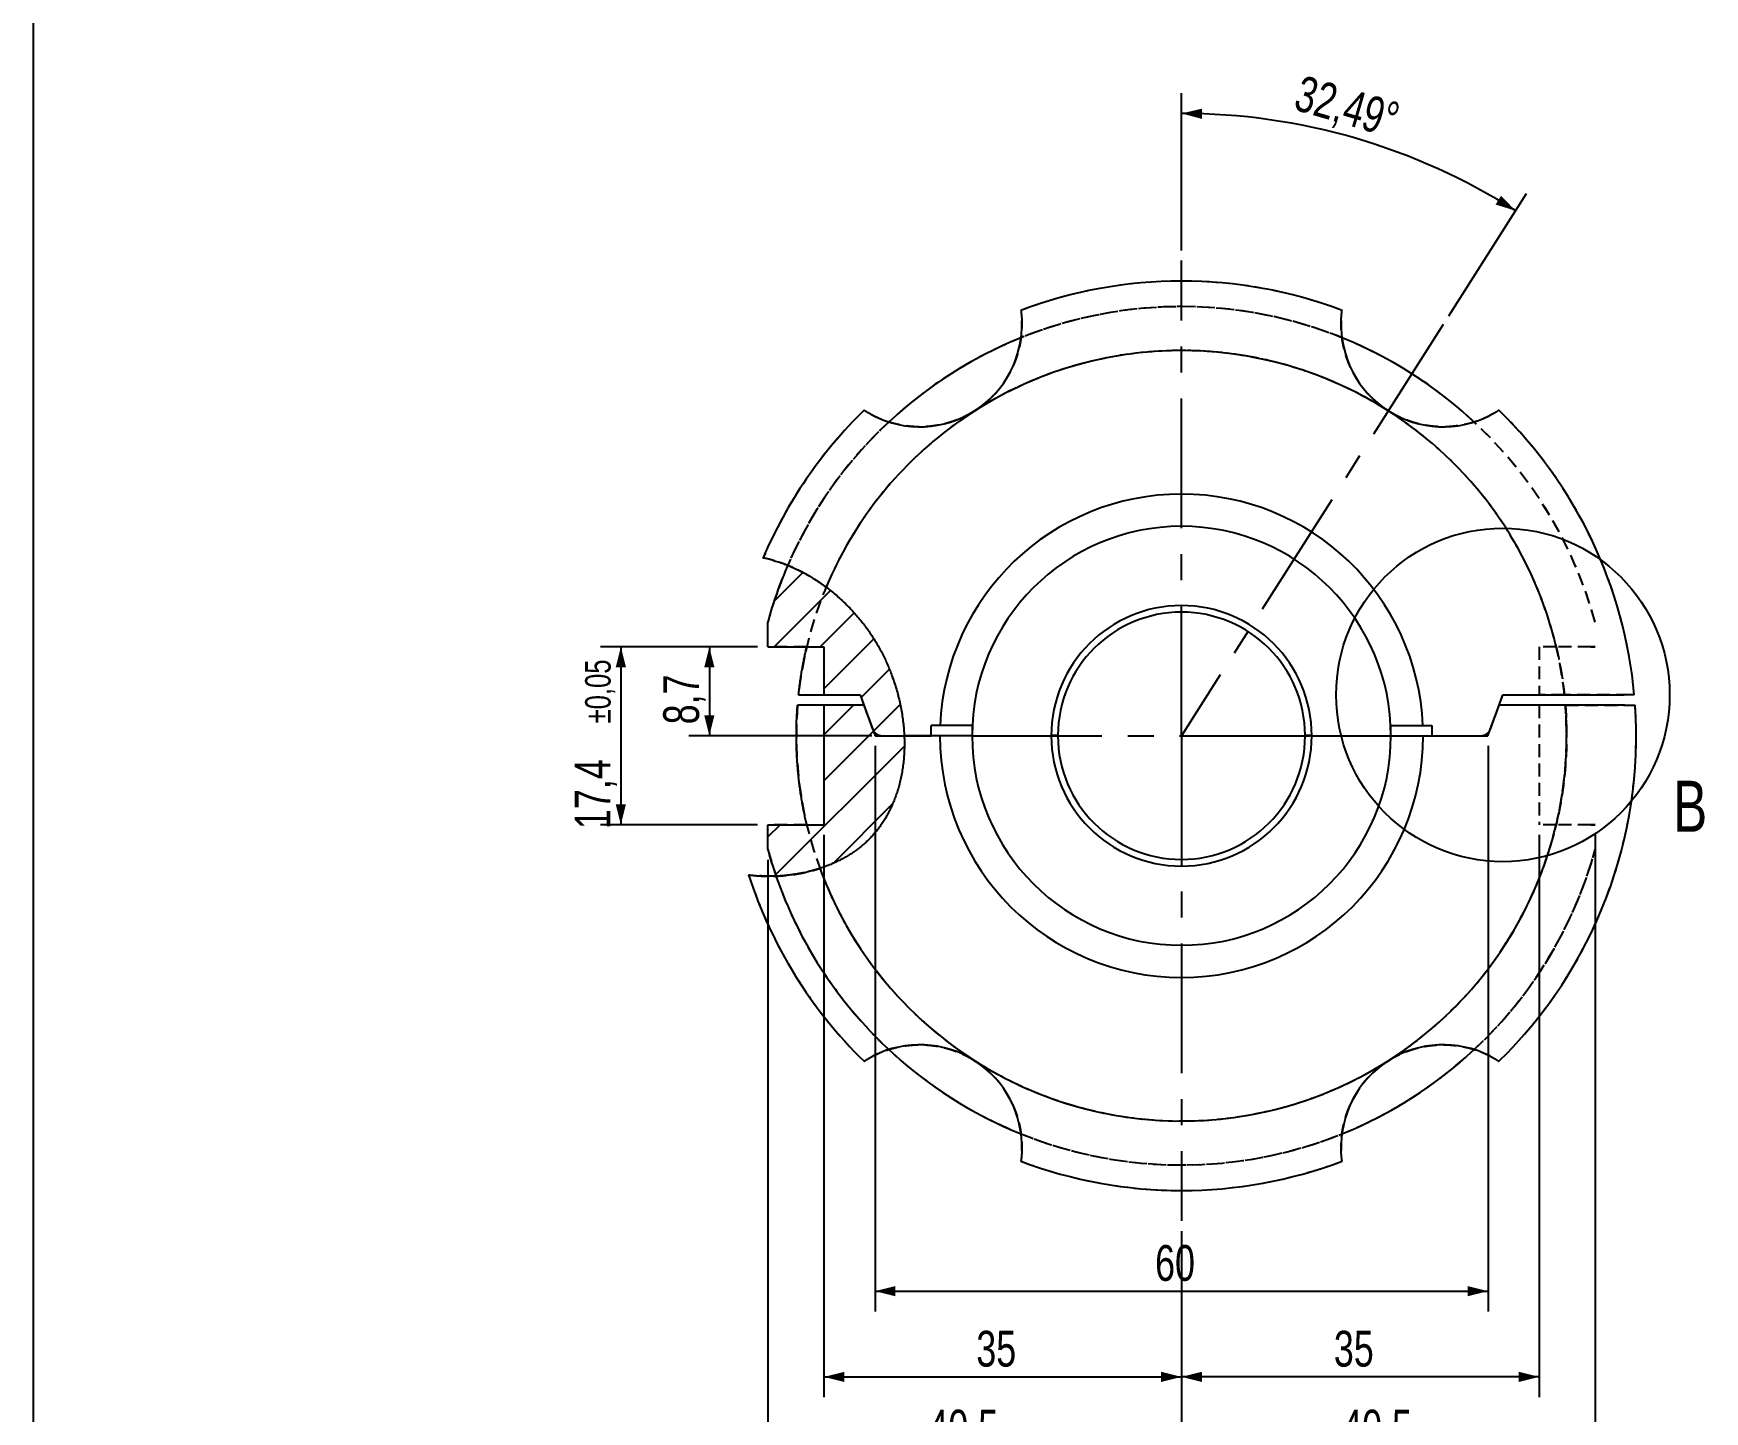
# Model space of a CAD drawing. Header units: millimetres. Extents: x 8 to 586, y 8 to 412.
# Drawn here: x 8 to 171.6, y 77.5 to 212.4 of the extents above; entities that cross this region are included whole.
import ezdxf

# ---------------------------------------------------------------- set-up
doc = ezdxf.new("R2010")
doc.units = ezdxf.units.MM
doc.linetypes.add('CENTERX2', pattern=[20.32, 12.7, -2.54, 2.54, -2.54])
doc.linetypes.add('HIDDEN', pattern=[1.905, 1.27, -0.635])
for name, color, linetype in [('CENTERLINE', 4, 'CENTERX2'), ('DETAIL', 3, 'Continuous'), ('DIMENSIONS', 2, 'Continuous'), ('HATCH', 3, 'Continuous'), ('HIDDEN', 3, 'HIDDEN')]:
    doc.layers.add(name, color=color, linetype=linetype)
doc.layers.add('OUTLINE', color=7, linetype='Continuous', lineweight=25)
doc.styles.add('SLDTEXTSTYLE0', font='TXT', dxfattribs={"width": 0.75})
doc.dimstyles.new('SLDDIMSTYLE1', dxfattribs={"dimtxt": 3.5, "dimasz": 2, "dimexe": 0, "dimexo": 0.0625, "dimgap": 0.875, "dimtad": 1, "dimrnd": 1e-09, "dimzin": 12, "dimdsep": 46, "dimtxsty": 'SLDTEXTSTYLE0', "dimsah": 1, "dimcen": 0.09, "dimadec": 0, "dimazin": 3, "dimtfac": 1, "dimtofl": 0, "dimtmove": 0, "dimatfit": 3, "dimfxl": 0, "dimfrac": 2, "dimtolj": 1, "dimtzin": 12, "dimarcsym": 0})
doc.dimstyles.new('SLDDIMSTYLE5', dxfattribs={"dimtxt": 3.5, "dimasz": 2, "dimexe": 0, "dimexo": 0.0625, "dimgap": 0.875, "dimtad": 1, "dimrnd": 1e-09, "dimzin": 12, "dimdsep": 46, "dimtxsty": 'SLDTEXTSTYLE0', "dimsah": 1, "dimcen": 0.09, "dimadec": 0, "dimazin": 3, "dimtol": 1, "dimtp": 0.05, "dimtm": 0.05, "dimtfac": 1, "dimtofl": 0, "dimtmove": 0, "dimatfit": 3, "dimfxl": 0, "dimfrac": 2, "dimtolj": 1, "dimarcsym": 0})
doc.dimstyles.new('SLDDIMSTYLE6', dxfattribs={"dimtxt": 3.5, "dimasz": 2, "dimexe": 0, "dimexo": 0.0625, "dimgap": 0.875, "dimtad": 1, "dimdec": 4, "dimzin": 12, "dimdsep": 46, "dimtxsty": 'SLDTEXTSTYLE0', "dimsah": 1, "dimcen": 0.09, "dimazin": 3, "dimtfac": 1, "dimtofl": 0, "dimtmove": 0, "dimatfit": 3, "dimfxl": 0, "dimfrac": 2, "dimtolj": 1, "dimtzin": 12, "dimarcsym": 0})

# ---------------------------------------------------------------- blocks, each defined once
blk = doc.blocks.new('_D_42')
at = {"layer": 'DIMENSIONS'}
for p, q in [((79.88, 131.53), (79.88, 71.2)), ((120.38, 95.19), (120.38, 71.2)), ((79.88, 73.2), (120.38, 73.2))]:
    blk.add_line(p, q, dxfattribs=at)
for points in [[(79.88, 73.2), (81.88, 72.7), (81.88, 73.7)], [(120.38, 73.2), (118.38, 73.7), (118.38, 72.7)]]:
    blk.add_solid(points, dxfattribs=at)
at = {"layer": 'DIMENSIONS', "insert": (95.6, 77.71), "char_height": 3.5, "attachment_point": 1, "style": 'SLDTEXTSTYLE0'}
blk.add_mtext('40,5', dxfattribs=at)
blk = doc.blocks.new('_D_43')
at = {"layer": 'DIMENSIONS'}
for p, q in [((85.38, 133.96), (85.38, 78.92)), ((120.38, 95.19), (120.38, 78.92)), ((85.38, 80.92), (120.38, 80.92))]:
    blk.add_line(p, q, dxfattribs=at)
for points in [[(85.38, 80.92), (87.38, 80.42), (87.38, 81.42)], [(120.38, 80.92), (118.38, 81.42), (118.38, 80.42)]]:
    blk.add_solid(points, dxfattribs=at)
at = {"layer": 'DIMENSIONS', "insert": (100.29, 85.43), "char_height": 3.5, "attachment_point": 1, "style": 'SLDTEXTSTYLE0'}
blk.add_mtext('35', dxfattribs=at)
blk = doc.blocks.new('_D_44')
at = {"layer": 'DIMENSIONS'}
for p, q in [((155.38, 133.96), (155.38, 78.92)), ((120.38, 95.19), (120.38, 78.92)), ((155.38, 80.92), (120.38, 80.92))]:
    blk.add_line(p, q, dxfattribs=at)
for points in [[(120.38, 80.92), (122.38, 80.42), (122.38, 81.42)], [(155.38, 80.92), (153.38, 81.42), (153.38, 80.42)]]:
    blk.add_solid(points, dxfattribs=at)
at = {"layer": 'DIMENSIONS', "insert": (135.29, 85.43), "char_height": 3.5, "attachment_point": 1, "style": 'SLDTEXTSTYLE0'}
blk.add_mtext('35', dxfattribs=at)
blk = doc.blocks.new('_D_45')
at = {"layer": 'DIMENSIONS'}
for p, q in [((160.88, 133.96), (160.88, 71.2)), ((120.38, 95.19), (120.38, 71.2)), ((120.38, 73.2), (160.88, 73.2))]:
    blk.add_line(p, q, dxfattribs=at)
for points in [[(120.38, 73.2), (122.38, 72.7), (122.38, 73.7)], [(160.88, 73.2), (158.88, 73.7), (158.88, 72.7)]]:
    blk.add_solid(points, dxfattribs=at)
at = {"layer": 'DIMENSIONS', "insert": (136.1, 77.71), "char_height": 3.5, "attachment_point": 1, "style": 'SLDTEXTSTYLE0'}
blk.add_mtext('40,5', dxfattribs=at)
blk = doc.blocks.new('_D_46')
at = {"layer": 'DIMENSIONS'}
for p, q in [((120.38, 191.16), (120.38, 206.56)), ((146.53, 184.74), (154.16, 196.72))]:
    blk.add_line(p, q, dxfattribs=at)
blk.add_arc((120.38, 143.66), 60.9, 57.5122, 90, dxfattribs=at)
for points in [[(120.38, 204.56), (122.37, 204.03), (122.38, 205.03)], [(153.09, 195.03), (151.65, 196.5), (151.12, 195.65)]]:
    blk.add_solid(points, dxfattribs=at)
at = {"layer": 'DIMENSIONS', "insert": (132.19, 208.35), "char_height": 3.5, "attachment_point": 1, "rotation": 343.7561, "style": 'SLDTEXTSTYLE0'}
blk.add_mtext('32,49°', dxfattribs=at)
blk = doc.blocks.new('_D_47')
at = {"layer": 'DIMENSIONS'}
for p, q in [((78.88, 152.36), (63.5, 152.36)), ((65.5, 152.36), (65.5, 134.96)), ((78.88, 134.96), (63.5, 134.96))]:
    blk.add_line(p, q, dxfattribs=at)
for points in [[(65.5, 152.36), (65, 150.36), (66, 150.36)], [(65.5, 134.96), (66, 136.96), (65, 136.96)]]:
    blk.add_solid(points, dxfattribs=at)
at = {"layer": 'DIMENSIONS', "attachment_point": 1, "rotation": 90, "style": 'SLDTEXTSTYLE0'}
for s, insert, char_height in [('±0,05', (62, 144.87), 2.5), ('17,4', (60.98, 134.53), 3.5)]:
    blk.add_mtext(s, dxfattribs=dict(at, insert=insert, char_height=char_height))
blk = doc.blocks.new('_D_48')
at = {"layer": 'DIMENSIONS'}
for p, q in [((90.38, 142.66), (90.38, 87.31)), ((150.38, 142.66), (150.38, 87.31)), ((90.38, 89.31), (150.38, 89.31))]:
    blk.add_line(p, q, dxfattribs=at)
for points in [[(90.38, 89.31), (92.38, 88.81), (92.38, 89.81)], [(150.38, 89.31), (148.38, 89.81), (148.38, 88.81)]]:
    blk.add_solid(points, dxfattribs=at)
at = {"layer": 'DIMENSIONS', "insert": (117.79, 93.82), "char_height": 3.5, "attachment_point": 1, "style": 'SLDTEXTSTYLE0'}
blk.add_mtext('60', dxfattribs=at)
blk = doc.blocks.new('_D_49')
at = {"layer": 'DIMENSIONS'}
for p, q in [((78.88, 152.36), (72.16, 152.36)), ((74.16, 152.36), (74.16, 143.66)), ((90.08, 143.66), (72.16, 143.66))]:
    blk.add_line(p, q, dxfattribs=at)
for points in [[(74.16, 152.36), (73.66, 150.36), (74.66, 150.36)], [(74.16, 143.66), (74.66, 145.66), (73.66, 145.66)]]:
    blk.add_solid(points, dxfattribs=at)
at = {"layer": 'DIMENSIONS', "insert": (69.65, 144.78), "char_height": 3.5, "attachment_point": 1, "rotation": 90, "style": 'SLDTEXTSTYLE0'}
blk.add_mtext('8,7', dxfattribs=at)

msp = doc.modelspace()

# ---------------------------------------------------------------- hatches: boundary and pattern name
at = {"layer": 'HATCH'}
h = msp.add_hatch(dxfattribs=at)
h.set_pattern_fill('ANSI31', color=256, angle=3e-322, style=0)
edge = h.paths.add_edge_path(flags=0)
edge.add_arc((120.37622, 143.65845), 42, 156.5997265, 164.6411144)
edge.add_line((79.87622, 154.78275), (79.87622, 152.35845))
edge.add_line((79.87622, 152.35845), (85.37622, 152.35845))
edge.add_line((85.37622, 152.35845), (85.37622, 147.65845))
edge.add_line((85.37622, 147.65845), (88.92033, 147.65845))
edge.add_line((88.92033, 147.65845), (90.13673, 144.31643))
edge.add_arc((91.07642, 144.65845), 1, 200, 270)
edge.add_line((91.07642, 143.65845), (93.23763, 143.65845))
edge.add_spline(control_points=[(93.23763, 143.65845), (93.07381, 147.43944), (90.59887, 154.61394), (84.60632, 159.21886), (81.8306, 160.33884)], knot_values=[0.686280769, 0.686280769, 0.686280769, 0.686280769, 0.809314843, 0.910004034, 0.910004034, 0.910004034, 0.910004034], weights=[1, 1, 1, 1, 1], degree=3, periodic=0)
h = msp.add_hatch(dxfattribs=at)
h.set_pattern_fill('ANSI31', color=256, angle=3e-322, style=0)
edge = h.paths.add_edge_path(flags=0)
edge.add_arc((120.37622, 143.65845), 42, 195.3588856, 199.0853859)
edge.add_spline(control_points=[(80.68486, 129.92542), (83.90184, 130.04579), (91.18911, 132.52781), (93.41713, 139.5153), (93.23763, 143.65845)], knot_values=[0.447521918, 0.447521918, 0.447521918, 0.447521918, 0.551462142, 0.686280769, 0.686280769, 0.686280769, 0.686280769], weights=[1, 1, 1, 1, 1], degree=3, periodic=0)
edge.add_line((93.23763, 143.65845), (90.37622, 143.65845))
edge.add_line((90.37622, 143.65845), (89.2843, 146.65845))
edge.add_line((89.2843, 146.65845), (85.37622, 146.65845))
edge.add_line((85.37622, 146.65845), (85.37622, 134.95845))
edge.add_line((85.37622, 134.95845), (79.87622, 134.95845))
edge.add_line((79.87622, 134.95845), (79.87622, 132.53415))

# ---------------------------------------------------------------- linework, layer by layer
at = {"layer": 'CENTERLINE'}
for p, q in [((120.37622, 143.65845), (120.37622, 190.15664)), ((145.99684, 183.89367), (120.37622, 143.65845)), ((99.87622, 143.65845), (140.87622, 143.65845)), ((120.37622, 143.65845), (120.37622, 96.19366))]:
    msp.add_line(p, q, dxfattribs=at)
at = {"layer": 'DETAIL'}
msp.add_circle((151.8321, 147.65845), 16.3195, dxfattribs=at)
at = {"layer": 'HIDDEN'}
for p, q in [((83.69379, 152.35845), (80.3099, 152.35845)), ((83.69379, 152.35845), (85.37622, 152.35845)), ((157.05864, 152.35845), (155.37622, 152.35845)), ((155.37622, 152.35845), (155.37622, 147.65845)), ((160.44254, 152.35845), (157.05864, 152.35845)), ((83.89485, 147.65845), (88.92033, 147.65845)), ((88.92033, 147.65845), (89.68493, 145.55775)), ((151.0675, 145.55775), (151.8321, 147.65845)), ((151.8321, 147.65845), (156.85758, 147.65845)), ((157.86341, 147.65845), (155.37622, 147.65845)), ((164.19402, 147.65845), (157.86341, 147.65845)), ((89.2843, 146.65845), (83.79904, 146.65845)), ((89.2843, 146.65845), (89.68493, 145.55775)), ((151.0675, 145.55775), (151.46813, 146.65845)), ((156.95339, 146.65845), (151.46813, 146.65845)), ((155.37622, 146.65845), (155.37622, 134.95845)), ((157.95666, 146.65845), (155.37703, 146.65845)), ((157.95666, 146.65845), (164.27382, 146.65845)), ((83.69379, 134.95845), (80.3099, 134.95845)), ((83.69379, 134.95845), (85.37622, 134.95845)), ((157.05864, 134.95845), (155.37622, 134.95845)), ((160.44254, 134.95845), (157.05864, 134.95845))]:
    msp.add_line(p, q, dxfattribs=at)
for radius, start, end in [(44.5, 69.3152122, 110.6847878), (42, 15.3588856, 164.6411144), (42, 68.044769, 111.955231), (37.7, 6.0905918, 173.9094082), (37.7, 13.3423638, 157.3144024), (37.7, 57.5121948, 122.4878052), (44.5, 134.2908226, 156.9794043), (44.5, 5.1571432, 45.7091774), (42, 133.0203793, 156.5997265), (42, 15.3588856, 46.9796207), (37.7, 175.4358285, 4.5641715), (37.7, 302.4878052, 4.5641715), (44.5, 314.2908226, 3.8655687), (37.7, 200.1334561, 346.6576362), (42, 195.3588856, 344.6411144), (42, 313.0203793, 344.6411144), (44.5, 197.8062939, 225.7091774), (42, 199.0853859, 226.9796207), (37.7, 200.1334561, 237.5121948), (37.7, 237.5121948, 302.4878052), (42, 248.044769, 291.955231), (44.5, 249.3152122, 290.6847878)]:
    msp.add_arc((120.37622, 143.65845), radius, start, end, dxfattribs=at)
for points, knots in [([(104.71646, 184.77745), (104.72741, 184.63356), (104.74932, 184.34569), (104.75848, 183.91063), (104.75001, 183.47397), (104.72173, 183.03221), (104.67315, 182.5859), (104.60331, 182.13559), (104.51246, 181.68613), (104.40691, 181.26461), (104.29048, 180.87134), (104.16697, 180.5062), (104.02858, 180.14379), (103.87387, 179.78152), (103.70212, 179.42001), (103.51285, 179.05999), (103.30769, 178.7055), (103.08853, 178.36031), (102.85573, 178.02497), (102.60995, 177.69991), (102.34963, 177.38324), (102.07148, 177.07183), (101.77491, 176.76698), (101.45991, 176.46997), (101.13127, 176.18567), (100.79839, 175.92252), (100.46398, 175.6789), (100.23919, 175.53204), (100.12679, 175.45862)], [0, 0, 0, 0, 0.042494933, 0.085022204, 0.12754788, 0.170040635, 0.213681723, 0.257362878, 0.301040867, 0.344677634, 0.380659529, 0.416668215, 0.452674672, 0.488653526, 0.525610889, 0.562603367, 0.599592602, 0.636545539, 0.672587052, 0.708667977, 0.744745772, 0.780783011, 0.818267386, 0.855803186, 0.893336476, 0.930817424, 0.965408757, 1, 1, 1, 1]), ([(140.62564, 175.45862), (140.50835, 175.53536), (140.27354, 175.68901), (139.9342, 175.93799), (139.60517, 176.1995), (139.28854, 176.47383), (138.9763, 176.76793), (138.67049, 177.08275), (138.3726, 177.41848), (138.09121, 177.76549), (137.82701, 178.12226), (137.58068, 178.48727), (137.34605, 178.87039), (137.12505, 179.27159), (136.91911, 179.69055), (136.73302, 180.11821), (136.56727, 180.55369), (136.42212, 180.99609), (136.30178, 181.42971), (136.20416, 181.85352), (136.12714, 182.2668), (136.0678, 182.68059), (136.02564, 183.09762), (136.0009, 183.51744), (135.99423, 183.9395), (136.00402, 184.36003), (136.02533, 184.63834), (136.03597, 184.77745)], [0, 0, 0, 0, 0.036114422, 0.072300175, 0.108512101, 0.14470192, 0.180819759, 0.220020055, 0.259318245, 0.29867494, 0.338041885, 0.377363759, 0.416579886, 0.459208584, 0.50186485, 0.544496981, 0.58803239, 0.631592542, 0.675130808, 0.715228717, 0.755358139, 0.795489734, 0.835590607, 0.876677297, 0.917793673, 0.958911427, 1, 1, 1, 1]), ([(100.12679, 175.45862), (100.00763, 175.3848), (99.76908, 175.23702), (99.39993, 175.03486), (99.02379, 174.84733), (98.64128, 174.67647), (98.24271, 174.51795), (97.82807, 174.37401), (97.39785, 174.2461), (96.96439, 174.13791), (96.52936, 174.04943), (96.09441, 173.98063), (95.64801, 173.93008), (95.19098, 173.89953), (94.72424, 173.89015), (94.25801, 173.90242), (93.79329, 173.93645), (93.33103, 173.99206), (92.8872, 174.06644), (92.46188, 174.15726), (92.05482, 174.26229), (91.65477, 174.38355), (91.25905, 174.52175), (90.86818, 174.67693), (90.48292, 174.84942), (90.10601, 175.03617), (89.86283, 175.1732), (89.74129, 175.24169)], [0, 0, 0, 0, 0.036114422, 0.072300175, 0.108512101, 0.14470192, 0.180819759, 0.220020055, 0.259318245, 0.29867494, 0.338041885, 0.377363759, 0.416579886, 0.459208584, 0.50186485, 0.544496981, 0.58803239, 0.631592542, 0.675130808, 0.715228717, 0.755358139, 0.795489734, 0.835590607, 0.876677297, 0.917793673, 0.958911427, 1, 1, 1, 1]), ([(151.01114, 175.24169), (150.8854, 175.1709), (150.63382, 175.02928), (150.24347, 174.83695), (149.84422, 174.65992), (149.43197, 174.49867), (149.007, 174.3539), (148.56942, 174.2267), (148.12372, 174.1189), (147.69712, 174.03624), (147.29152, 173.97538), (146.90841, 173.93285), (146.52149, 173.90494), (146.12778, 173.89189), (145.72755, 173.8946), (145.32126, 173.91381), (144.91327, 173.94976), (144.50778, 174.00233), (144.10544, 174.07142), (143.70693, 174.15663), (143.30987, 174.25856), (142.91003, 174.37887), (142.50836, 174.51865), (142.10597, 174.67845), (141.70935, 174.85597), (141.33009, 175.04629), (140.96788, 175.24626), (140.73972, 175.38783), (140.62564, 175.45862)], [0, 0, 0, 0, 0.042494933, 0.085022204, 0.12754788, 0.170040635, 0.213681723, 0.257362878, 0.301040867, 0.344677634, 0.380659529, 0.416668215, 0.452674672, 0.488653526, 0.525610889, 0.562603367, 0.599592602, 0.636545539, 0.672587052, 0.708667977, 0.744745772, 0.780783011, 0.818267386, 0.855803186, 0.893336476, 0.930817424, 0.965408757, 1, 1, 1, 1]), ([(85.59287, 158.19836), (85.45235, 158.30143), (85.17124, 158.5076), (84.73958, 158.80089), (84.30075, 159.08202), (83.85418, 159.34949), (83.40014, 159.60322), (82.93861, 159.84253), (82.46982, 160.06673), (81.98587, 160.27856), (81.48645, 160.4765), (80.97106, 160.65777), (80.4488, 160.81992), (80.09478, 160.90898), (79.91782, 160.95349)], [0, 0, 0, 0, 0.081914794, 0.163855761, 0.245795222, 0.327707963, 0.409648256, 0.491620088, 0.573587981, 0.655522902, 0.741622714, 0.827773973, 0.91391464, 1, 1, 1, 1]), ([(82.7451, 159.93418), (82.90836, 159.85355), (83.23641, 159.69152), (83.71993, 159.42656), (84.19937, 159.14488), (84.67199, 158.84572), (85.13819, 158.53138), (85.441, 158.3096), (85.59287, 158.19836)], [0, 0, 0, 0, 0.163529386, 0.328596204, 0.495092871, 0.662904921, 0.83092256, 1, 1, 1, 1]), ([(79.87622, 152.35845), (79.88551, 152.35845), (79.92073, 152.35845), (79.98358, 152.35845), (80.06634, 152.35845), (80.15159, 152.35845), (80.23328, 152.35845), (80.28618, 152.35845), (80.3099, 152.35845)], [0, 0, 0, 0, 0.068293117, 0.258772492, 0.449253387, 0.645085069, 0.840917676, 1, 1, 1, 1]), ([(157.05864, 152.35845), (157.0924, 152.21386), (157.15997, 151.92458), (157.25669, 151.48023), (157.34958, 151.02916), (157.43793, 150.57147), (157.52928, 150.06453), (157.62151, 149.5068), (157.71198, 148.8971), (157.7939, 148.28115), (157.84025, 147.86597), (157.86341, 147.65845)], [0, 0, 0, 0, 0.098678624, 0.197436471, 0.296230193, 0.395005624, 0.493699009, 0.62022512, 0.746839314, 0.873462128, 1, 1, 1, 1]), ([(157.86341, 147.65845), (157.84083, 147.86099), (157.79565, 148.2662), (157.71605, 148.86754), (157.62829, 149.46297), (157.53769, 150.01553), (157.44643, 150.52602), (157.35631, 150.99555), (157.2614, 151.4582), (157.16244, 151.91381), (157.09323, 152.21028), (157.05864, 152.35845)], [0, 0, 0, 0, 0.123495068, 0.247068901, 0.370634983, 0.494119476, 0.595245982, 0.696460473, 0.797694389, 0.898889643, 1, 1, 1, 1]), ([(160.44254, 152.35845), (160.47062, 152.35845), (160.52679, 152.35845), (160.61127, 152.35845), (160.69533, 152.35845), (160.78475, 152.35845), (160.84377, 152.35845), (160.87622, 152.35845)], [0, 0, 0, 0, 0.188400266, 0.376800051, 0.570335566, 0.763869772, 1, 1, 1, 1]), ([(160.87622, 152.35845), (160.85103, 152.35845), (160.80051, 152.35845), (160.70353, 152.35845), (160.58413, 152.35845), (160.49002, 152.35845), (160.44254, 152.35845)], [0, 0, 0, 0, 0.1838778841, 0.3689242229, 0.6815725069, 1, 1, 1, 1]), ([(157.95666, 146.65845), (157.97071, 146.47238), (157.99881, 146.10011), (158.03053, 145.53876), (158.05456, 144.97584), (158.07006, 144.41187), (158.07722, 143.8432), (158.07566, 143.27014), (158.06526, 142.69302), (158.04607, 142.11665), (158.01818, 141.54179), (157.98283, 140.98778), (157.94101, 140.45479), (157.89381, 139.94284), (157.83991, 139.43378), (157.77943, 138.92808), (157.71248, 138.42615), (157.63931, 137.92845), (157.5602, 137.43569), (157.47364, 136.93852), (157.37948, 136.43785), (157.27768, 135.93518), (157.17102, 135.44046), (157.09609, 135.11908), (157.05864, 134.95845)], [0, 0, 0, 0, 0.046699451, 0.093429307, 0.140170112, 0.186901444, 0.233602132, 0.28135092, 0.329132191, 0.37692367, 0.424703689, 0.472451426, 0.515508474, 0.558582753, 0.601656051, 0.64471176, 0.68778254, 0.730873452, 0.773962528, 0.817030806, 0.862760275, 0.908520243, 0.954276117, 1, 1, 1, 1]), ([(157.05864, 134.95845), (157.09795, 135.12721), (157.17661, 135.46492), (157.28822, 135.9855), (157.39447, 136.51495), (157.49432, 137.05294), (157.58839, 137.6043), (157.67584, 138.16871), (157.75618, 138.74578), (157.82816, 139.3284), (157.89146, 139.91546), (157.94514, 140.49925), (157.98932, 141.07913), (158.02433, 141.65462), (158.05063, 142.23208), (158.06814, 142.8107), (158.07683, 143.39448), (158.07634, 143.9831), (158.06652, 144.57618), (158.04745, 145.16855), (158.01907, 145.75929), (157.9878, 146.25585), (157.96468, 146.55483), (157.95666, 146.65845)], [0, 0, 0, 0, 0.048022857, 0.096096823, 0.144194792, 0.192281654, 0.240315339, 0.289982082, 0.339691158, 0.389417915, 0.439133593, 0.488805879, 0.536731104, 0.58468929, 0.632659435, 0.680619383, 0.728546087, 0.777609921, 0.826708981, 0.875819119, 0.924916829, 0.973979529, 1, 1, 1, 1]), ([(79.87622, 134.95845), (79.88551, 134.95845), (79.92073, 134.95845), (79.98358, 134.95845), (80.06634, 134.95845), (80.15159, 134.95845), (80.23328, 134.95845), (80.28618, 134.95845), (80.3099, 134.95845)], [0, 0, 0, 0, 0.068293117, 0.258772492, 0.449253387, 0.645085069, 0.840917676, 1, 1, 1, 1]), ([(160.44254, 134.95845), (160.47062, 134.95845), (160.52679, 134.95845), (160.61127, 134.95845), (160.69533, 134.95845), (160.78475, 134.95845), (160.84377, 134.95845), (160.87622, 134.95845)], [0, 0, 0, 0, 0.188400266, 0.376800051, 0.570335566, 0.763869772, 1, 1, 1, 1]), ([(160.87622, 134.95845), (160.85103, 134.95845), (160.80051, 134.95845), (160.70353, 134.95845), (160.58413, 134.95845), (160.49002, 134.95845), (160.44254, 134.95845)], [0, 0, 0, 0, 0.1838778841, 0.3689242229, 0.6815725069, 1, 1, 1, 1]), ([(78.55388, 129.98758), (78.7326, 129.97206), (79.09011, 129.941), (79.62622, 129.91779), (80.16151, 129.91129), (80.69539, 129.92291), (81.22746, 129.95191), (81.75731, 129.99832), (82.28444, 130.06203), (82.81864, 130.1446), (83.35929, 130.2471), (83.90543, 130.37142), (84.44667, 130.51398), (84.80221, 130.62587), (84.97993, 130.68181)], [0, 0, 0, 0, 0.08171087, 0.163458874, 0.245209167, 0.32692316, 0.408620341, 0.490351712, 0.572083142, 0.653780405, 0.740315489, 0.826893582, 0.913468816, 1, 1, 1, 1]), ([(84.97993, 130.68181), (84.80492, 130.6267), (84.45397, 130.51619), (83.91898, 130.37488), (83.37724, 130.25084), (82.82918, 130.14649), (82.27624, 130.0597), (81.90495, 130.01814), (81.71908, 129.99734)], [0, 0, 0, 0, 0.1648859085, 0.3306297672, 0.4971273707, 0.6642670863, 0.8319316683, 1, 1, 1, 1]), ([(89.74129, 112.0752), (89.86703, 112.14599), (90.11861, 112.28762), (90.50896, 112.47994), (90.90821, 112.65698), (91.32046, 112.81822), (91.74543, 112.96299), (92.18301, 113.09019), (92.62871, 113.198), (93.05531, 113.28065), (93.46091, 113.34152), (93.84402, 113.38405), (94.23094, 113.41195), (94.62465, 113.425), (95.02488, 113.4223), (95.43117, 113.40309), (95.83916, 113.36713), (96.24465, 113.31457), (96.64699, 113.24547), (97.0455, 113.16027), (97.44256, 113.05834), (97.8424, 112.93802), (98.24408, 112.79825), (98.64646, 112.63845), (99.04308, 112.46093), (99.42234, 112.27061), (99.78455, 112.07064), (100.01271, 111.92906), (100.12679, 111.85828)], [0, 0, 0, 0, 0.0424949326, 0.0850222041, 0.12754788, 0.170040635, 0.2136817233, 0.2573628779, 0.3010408668, 0.3446776342, 0.3806595293, 0.4166682149, 0.4526746723, 0.4886535265, 0.5256108892, 0.5626033667, 0.599592602, 0.6365455394, 0.6725870525, 0.7086679774, 0.7447457717, 0.7807830112, 0.8182673864, 0.8558031859, 0.8933364759, 0.9308174244, 0.9654087571, 1, 1, 1, 1]), ([(140.62564, 111.85828), (140.7448, 111.9321), (140.98335, 112.07987), (141.3525, 112.28204), (141.72864, 112.46956), (142.11115, 112.64043), (142.50972, 112.79895), (142.92436, 112.94288), (143.35458, 113.07079), (143.78804, 113.17898), (144.22307, 113.26746), (144.65803, 113.33627), (145.10443, 113.38682), (145.56145, 113.41736), (146.02819, 113.42675), (146.49442, 113.41447), (146.95914, 113.38045), (147.4214, 113.32483), (147.86523, 113.25046), (148.29055, 113.15963), (148.69761, 113.05461), (149.09766, 112.93335), (149.49338, 112.79514), (149.88425, 112.63997), (150.26951, 112.46748), (150.64642, 112.28073), (150.8896, 112.1437), (151.01114, 112.0752)], [0, 0, 0, 0, 0.036114422, 0.072300175, 0.108512101, 0.14470192, 0.180819759, 0.220020055, 0.259318245, 0.29867494, 0.338041885, 0.377363759, 0.416579886, 0.459208584, 0.50186485, 0.544496981, 0.58803239, 0.631592542, 0.675130808, 0.715228717, 0.755358139, 0.795489734, 0.835590607, 0.876677297, 0.917793673, 0.958911427, 1, 1, 1, 1]), ([(100.12679, 111.85828), (100.24408, 111.78153), (100.47889, 111.62789), (100.81823, 111.37891), (101.14726, 111.11739), (101.46389, 110.84307), (101.77613, 110.54897), (102.08194, 110.23414), (102.37983, 109.89841), (102.66122, 109.55141), (102.92542, 109.19464), (103.17175, 108.82962), (103.40638, 108.44651), (103.62738, 108.04531), (103.83332, 107.62635), (104.01941, 107.19869), (104.18516, 106.76321), (104.33031, 106.32081), (104.45065, 105.88719), (104.54827, 105.46337), (104.62529, 105.0501), (104.68464, 104.6363), (104.72679, 104.21927), (104.75153, 103.79945), (104.7582, 103.3774), (104.74841, 102.95687), (104.72711, 102.67856), (104.71646, 102.53945)], [0, 0, 0, 0, 0.036114422, 0.072300175, 0.108512101, 0.14470192, 0.180819759, 0.220020055, 0.259318245, 0.29867494, 0.338041885, 0.377363759, 0.416579886, 0.459208584, 0.50186485, 0.544496981, 0.58803239, 0.631592542, 0.675130808, 0.715228717, 0.755358139, 0.795489734, 0.835590607, 0.876677297, 0.917793673, 0.958911427, 1, 1, 1, 1]), ([(136.03597, 102.53945), (136.02502, 102.68333), (136.00311, 102.9712), (135.99396, 103.40626), (136.00242, 103.84292), (136.0307, 104.28468), (136.07929, 104.731), (136.14912, 105.18131), (136.23997, 105.63077), (136.34553, 106.05229), (136.46195, 106.44556), (136.58546, 106.81069), (136.72385, 107.1731), (136.87856, 107.53537), (137.05032, 107.89688), (137.23958, 108.25691), (137.44474, 108.61139), (137.6639, 108.95658), (137.8967, 109.29192), (138.14248, 109.61698), (138.4028, 109.93365), (138.68095, 110.24506), (138.97752, 110.54991), (139.29253, 110.84693), (139.62116, 111.13122), (139.95404, 111.39437), (140.28845, 111.63799), (140.51325, 111.78485), (140.62564, 111.85828)], [0, 0, 0, 0, 0.042494933, 0.085022204, 0.12754788, 0.170040635, 0.213681723, 0.257362878, 0.301040867, 0.344677634, 0.380659529, 0.416668215, 0.452674672, 0.488653526, 0.525610889, 0.562603367, 0.599592602, 0.636545539, 0.672587052, 0.708667977, 0.744745772, 0.780783011, 0.818267386, 0.855803186, 0.893336476, 0.930817424, 0.965408757, 1, 1, 1, 1])]:
    msp.add_open_spline(points, degree=3, knots=knots, dxfattribs=at)
at = {"layer": 'OUTLINE'}
for p, q in [((8, 8), (8, 412)), ((79.87622, 152.35845), (79.87622, 154.78275)), ((79.87622, 152.35845), (85.37622, 152.35845)), ((85.37622, 152.35845), (85.37622, 147.65845)), ((82.88902, 147.65845), (85.37622, 147.65845)), ((85.37622, 147.65845), (88.92033, 147.65845)), ((88.92033, 147.65845), (90.13673, 144.31643)), ((150.6157, 144.31643), (151.8321, 147.65845)), ((151.8321, 147.65845), (163.69192, 147.65845)), ((85.37622, 146.65845), (82.79577, 146.65845)), ((85.37622, 146.65845), (85.37622, 134.95845)), ((89.2843, 146.65845), (85.37622, 146.65845)), ((89.2843, 146.65845), (90.37622, 143.65845)), ((150.37622, 143.65845), (151.46813, 146.65845)), ((163.77264, 146.65845), (151.46813, 146.65845)), ((95.87622, 143.65845), (95.87622, 144.65845)), ((96.74737, 144.65845), (95.87622, 144.65845)), ((99.87622, 144.65845), (96.74737, 144.65845)), ((140.87622, 144.65845), (144.00506, 144.65845)), ((144.00506, 144.65845), (144.87622, 144.65845)), ((144.87622, 144.65845), (144.87622, 143.65845)), ((90.37622, 143.65845), (93.23763, 143.65845)), ((91.07642, 143.65845), (93.23763, 143.65845)), ((93.23763, 143.65845), (95.87622, 143.65845)), ((96.72622, 143.65845), (93.23763, 143.65845)), ((99.87622, 143.65845), (96.72622, 143.65845)), ((99.87622, 143.65845), (107.62622, 143.65845)), ((107.94003, 143.65845), (107.62622, 143.65845)), ((107.62734, 143.70845), (107.94013, 143.70845)), ((108.27622, 143.65845), (107.94003, 143.65845)), ((132.8124, 143.65845), (132.47622, 143.65845)), ((132.8123, 143.70845), (133.12606, 143.70845)), ((133.12622, 143.65845), (132.8124, 143.65845)), ((133.12622, 143.65845), (140.87622, 143.65845)), ((140.87622, 143.65845), (144.02622, 143.65845)), ((144.02622, 143.65845), (150.37622, 143.65845)), ((144.87622, 143.65845), (149.67601, 143.65845)), ((79.87622, 132.53415), (79.87622, 134.95845)), ((79.87622, 134.95845), (85.37622, 134.95845))]:
    msp.add_line(p, q, dxfattribs=at)
for centre, radius, start, end in [((120.37622, 143.65845), 44.5, 69.3152122, 110.6847878), ((94.75559, 183.89367), 10, 242.9075679, 2.0680424), ((145.99684, 183.89367), 10, 177.9319576, 297.0924321), ((120.37622, 143.65845), 42, 111.955231, 133.0203793), ((120.37622, 143.65845), 42, 46.9796207, 68.044769), ((120.37622, 143.65845), 44.5, 134.2908226, 156.9794043), ((120.37622, 143.65845), 44.5, 5.1571432, 45.7091774), ((120.37622, 143.65845), 23.65, 2.423377, 177.576623), ((120.37622, 143.65845), 20.5, 0, 180), ((120.37622, 143.65845), 42, 156.5997265, 164.6411144), ((120.37622, 143.65845), 12.75, 0, 180), ((120.37622, 143.65845), 12.1, 90, 179.7632221), ((120.37622, 143.65845), 12.1, 0.2369501, 90), ((120.37622, 143.65845), 44.5, 314.2908226, 3.8655687), ((91.07642, 144.65845), 1, 200, 270), ((149.67601, 144.65845), 1, 270, 340), ((120.37622, 143.65845), 23.65, 180, 0), ((120.37622, 143.65845), 20.5, 180, 0), ((120.37622, 143.65845), 12.75, 180, 0), ((120.37622, 143.65845), 12.1, 180, 0), ((120.37622, 143.65845), 42, 195.3588856, 199.0853859), ((120.37622, 143.65845), 44.5, 197.8062939, 225.7091774), ((94.75559, 103.42322), 10, 357.9319576, 117.0924321), ((120.37622, 143.65845), 42, 226.9796207, 248.044769), ((145.99684, 103.42322), 10, 62.9075679, 182.0680424), ((120.37622, 143.65845), 42, 291.955231, 313.0203793), ((120.37622, 143.65845), 44.5, 249.3152122, 290.6847878)]:
    msp.add_arc(centre, radius, start, end, dxfattribs=at)
for points, knots in [([(104.65764, 185.28988), (104.65781, 185.28867), (104.65816, 185.28624), (104.66084, 185.26714), (104.66496, 185.2371), (104.6706, 185.19494), (104.67743, 185.14194), (104.68522, 185.07854), (104.69372, 185.00518), (104.70258, 184.92309), (104.71155, 184.83276), (104.7203, 184.73493), (104.72855, 184.63093), (104.73646, 184.51569), (104.74365, 184.38977), (104.74727, 184.29961), (104.74907, 184.25454)], [0, 0, 0, 0, 0.068551551, 0.137323249, 0.205876304, 0.274446901, 0.343235382, 0.411811123, 0.480859299, 0.550122338, 0.619180404, 0.68979785, 0.760630385, 0.831262083, 0.915627296, 1, 1, 1, 1]), ([(136.00336, 184.25454), (136.00415, 184.27529), (136.00653, 184.33811), (136.0117, 184.44265), (136.01923, 184.56579), (136.02782, 184.68307), (136.03717, 184.79274), (136.04683, 184.89377), (136.05642, 184.98482), (136.06555, 185.06461), (136.07386, 185.13296), (136.08113, 185.18959), (136.08701, 185.23373), (136.09135, 185.26538), (136.09425, 185.286), (136.09461, 185.28857), (136.09479, 185.28988)], [0, 0, 0, 0, 0.038868169, 0.117633865, 0.196663459, 0.2754076, 0.350915595, 0.426681473, 0.502172728, 0.574121454, 0.646311317, 0.718251722, 0.787909812, 0.857795659, 0.927450884, 1, 1, 1, 1]), ([(90.20131, 174.99094), (90.18284, 175.00044), (90.12693, 175.02917), (90.03439, 175.07808), (89.926, 175.13699), (89.82336, 175.19439), (89.72794, 175.24925), (89.64048, 175.30074), (89.56203, 175.34794), (89.49359, 175.38996), (89.43518, 175.42641), (89.38694, 175.45694), (89.34943, 175.48094), (89.32258, 175.49827), (89.30512, 175.50961), (89.30295, 175.51103), (89.30184, 175.51175)], [0, 0, 0, 0, 0.0388681692, 0.1176338655, 0.1966634594, 0.2754075996, 0.3509155946, 0.4266814725, 0.502172728, 0.5741214535, 0.6463113165, 0.7182517222, 0.7879098119, 0.8577956593, 0.9274508836, 1, 1, 1, 1]), ([(151.45059, 175.51175), (151.44957, 175.51108), (151.44752, 175.50974), (151.43134, 175.49923), (151.40586, 175.48279), (151.37005, 175.45984), (151.32491, 175.43123), (151.27076, 175.39736), (151.20788, 175.35863), (151.13724, 175.31587), (151.05919, 175.26954), (150.97424, 175.22023), (150.88349, 175.16875), (150.78242, 175.11284), (150.67136, 175.05306), (150.5912, 175.01165), (150.55112, 174.99094)], [0, 0, 0, 0, 0.0685515514, 0.1373232491, 0.2058763044, 0.2744469011, 0.343235382, 0.4118111228, 0.4808592986, 0.5501223378, 0.6191804042, 0.6897978496, 0.760630385, 0.8312620832, 0.9156272956, 1, 1, 1, 1]), ([(80.40735, 160.82643), (80.37056, 160.83667), (80.29686, 160.85717), (80.18743, 160.88628), (80.0805, 160.9138), (79.97754, 160.93927), (79.87975, 160.9626), (79.7883, 160.98366), (79.70468, 161.00223), (79.62982, 161.01833), (79.56499, 161.03186), (79.51147, 161.04274), (79.46943, 161.05109), (79.44047, 161.05675), (79.42318, 161.0601), (79.42106, 161.0605), (79.42, 161.06071)], [0, 0, 0, 0, 0.0724319889, 0.1450968712, 0.2175315792, 0.2899548655, 0.3626077509, 0.4350296847, 0.5075868942, 0.5803777345, 0.6529284559, 0.724704499, 0.7967156642, 0.8684847965, 0.9342426475, 1, 1, 1, 1]), ([(80.40735, 160.82643), (80.56937, 160.77888), (80.89537, 160.6832), (81.37977, 160.51517), (81.86365, 160.32884), (82.34577, 160.12294), (82.82263, 159.89981), (83.29357, 159.66019), (83.75798, 159.40494), (84.21797, 159.1331), (84.69406, 158.83174), (85.18429, 158.49883), (85.68641, 158.13248), (86.17891, 157.7473), (86.66075, 157.34399), (87.13089, 156.92325), (87.57955, 156.49416), (88.00666, 156.05843), (88.41223, 155.61765), (88.80381, 155.16381), (89.18056, 154.69752), (89.5416, 154.21925), (89.88655, 153.72974), (90.21533, 153.22977), (90.52784, 152.72003), (90.82397, 152.20124), (91.10196, 151.67724), (91.36206, 151.1489), (91.6045, 150.61705), (91.83077, 150.07917), (92.05329, 149.50354), (92.26842, 148.88971), (92.47217, 148.23753), (92.65284, 147.58104), (92.81029, 146.92133), (92.94352, 146.26342), (93.05302, 145.60845), (93.13854, 144.95751), (93.20275, 144.30774), (93.22602, 143.87444), (93.23763, 143.65845)], [0, 0, 0, 0, 0.022199051, 0.04466435, 0.067388953, 0.090363812, 0.113578061, 0.136598799, 0.159825446, 0.183243953, 0.206839429, 0.233898231, 0.261142501, 0.288547944, 0.316089994, 0.343744078, 0.371485886, 0.397701546, 0.423954725, 0.450226927, 0.476500667, 0.502760619, 0.529001747, 0.555223657, 0.581424748, 0.607602249, 0.633752329, 0.65940416, 0.685019594, 0.710592608, 0.73611658, 0.766151358, 0.796095564, 0.825936213, 0.855659962, 0.885253324, 0.914178399, 0.942952359, 0.97156329, 1, 1, 1, 1]), ([(82.88902, 147.65845), (82.9116, 147.86099), (82.95678, 148.2662), (83.03638, 148.86754), (83.12414, 149.46297), (83.21474, 150.01553), (83.306, 150.52602), (83.39612, 150.99555), (83.49104, 151.4582), (83.58999, 151.91381), (83.6592, 152.21028), (83.69379, 152.35845)], [0, 0, 0, 0, 0.123495068, 0.247068901, 0.370634983, 0.494119476, 0.595245982, 0.696460473, 0.797694389, 0.898889643, 1, 1, 1, 1]), ([(164.69608, 147.65845), (164.69594, 147.65845), (164.6954, 147.65845), (164.68704, 147.65845), (164.66434, 147.65845), (164.62948, 147.65845), (164.58264, 147.65845), (164.5248, 147.65845), (164.45662, 147.65845), (164.37859, 147.65845), (164.29204, 147.65845), (164.19795, 147.65845), (164.09725, 147.65845), (163.99143, 147.65845), (163.88747, 147.65845), (163.78726, 147.65845), (163.7237, 147.65845), (163.69192, 147.65845)], [0, 0, 0, 0, 0.02269483, 0.093792591, 0.165117219, 0.236215526, 0.30732618, 0.378662961, 0.449774838, 0.521069499, 0.592590349, 0.663886412, 0.735461823, 0.807264265, 0.878840669, 0.939420309, 1, 1, 1, 1]), ([(83.69379, 134.95845), (83.65449, 135.12721), (83.57582, 135.46492), (83.46422, 135.9855), (83.35796, 136.51495), (83.25811, 137.05294), (83.16405, 137.6043), (83.0766, 138.16871), (82.99625, 138.74578), (82.92427, 139.3284), (82.86097, 139.91546), (82.80729, 140.49925), (82.76311, 141.07913), (82.7281, 141.65462), (82.7018, 142.23208), (82.68429, 142.8107), (82.67561, 143.39448), (82.67609, 143.9831), (82.68592, 144.57618), (82.70498, 145.16855), (82.73336, 145.75929), (82.76464, 146.25585), (82.78776, 146.55483), (82.79577, 146.65845)], [0, 0, 0, 0, 0.048022857, 0.096096823, 0.144194792, 0.192281654, 0.240315339, 0.289982082, 0.339691158, 0.389417915, 0.439133593, 0.488805879, 0.536731104, 0.58468929, 0.632659435, 0.680619383, 0.728546087, 0.777609921, 0.826708981, 0.875819119, 0.924916829, 0.973979529, 1, 1, 1, 1]), ([(163.77264, 146.65845), (163.80453, 146.65845), (163.86831, 146.65845), (163.96879, 146.65845), (164.07294, 146.65845), (164.17887, 146.65845), (164.27971, 146.65845), (164.37395, 146.65845), (164.46063, 146.65845), (164.53866, 146.65845), (164.60672, 146.65845), (164.6643, 146.65845), (164.7107, 146.65845), (164.74496, 146.65845), (164.76697, 146.65845), (164.77448, 146.65845), (164.77489, 146.65845), (164.77498, 146.65845)], [0, 0, 0, 0, 0.0608432676, 0.1216865063, 0.1934545722, 0.2654516623, 0.3372191592, 0.4089222223, 0.4808545008, 0.5525567567, 0.6241156093, 0.6959033622, 0.7674615171, 0.8388605149, 0.9104877457, 0.9818864434, 1, 1, 1, 1]), ([(99.87622, 144.65845), (99.87622, 144.49495), (99.87622, 144.16177), (99.87622, 143.82829), (99.87622, 143.65845)], [0, 0, 0, 0, 0.490703233, 1, 1, 1, 1]), ([(140.87622, 143.65845), (140.87622, 143.82829), (140.87622, 144.16177), (140.87622, 144.49495), (140.87622, 144.65845)], [0, 0, 0, 0, 0.509296767, 1, 1, 1, 1]), ([(93.23763, 143.65845), (93.24462, 143.44812), (93.25855, 143.02886), (93.25113, 142.40171), (93.22266, 141.77964), (93.171, 141.16354), (93.09698, 140.558), (93.0008, 139.96387), (92.88284, 139.38195), (92.74238, 138.80955), (92.58838, 138.27897), (92.42507, 137.78942), (92.25644, 137.33965), (92.07193, 136.89881), (91.87147, 136.46742), (91.65499, 136.04602), (91.42239, 135.63514), (91.1805, 135.2464), (90.93082, 134.87929), (90.67477, 134.53316), (90.40494, 134.19759), (90.12127, 133.87301), (89.8237, 133.55982), (89.51217, 133.25844), (89.18663, 132.96933), (88.84729, 132.69286), (88.49482, 132.429), (88.12987, 132.17783), (87.75309, 131.93944), (87.34183, 131.70032), (86.89464, 131.46353), (86.41044, 131.23235), (85.91382, 131.01936), (85.39323, 130.81982), (84.84897, 130.63556), (84.28157, 130.46841), (83.70501, 130.32282), (83.12062, 130.19893), (82.52974, 130.09689), (81.94509, 130.01839), (81.3682, 129.96215), (80.80042, 129.92675), (80.23149, 129.91172), (79.66244, 129.91531), (79.28374, 129.93486), (79.09448, 129.94463)], [0, 0, 0, 0, 0.027911698, 0.055636376, 0.083166789, 0.110497273, 0.137623997, 0.164066361, 0.190311103, 0.216361299, 0.242222779, 0.26357052, 0.284800911, 0.305922449, 0.326945428, 0.347882036, 0.368746453, 0.38955493, 0.408596128, 0.427621544, 0.446648535, 0.465696031, 0.484784538, 0.503936105, 0.52317422, 0.542518351, 0.561978188, 0.581560181, 0.601268494, 0.621105185, 0.644648547, 0.668367516, 0.692256261, 0.716306347, 0.742300753, 0.76845318, 0.79474581, 0.821159122, 0.847672284, 0.874263528, 0.899386878, 0.924540854, 0.949706611, 0.974865635, 1, 1, 1, 1]), ([(107.94013, 143.70845), (107.96466, 143.70845), (108.01372, 143.70845), (108.08463, 143.70845), (108.15135, 143.70845), (108.20831, 143.70845), (108.24856, 143.70845), (108.27262, 143.70845), (108.27446, 143.70845), (108.27533, 143.70845)], [0, 0, 0, 0, 0.115656418, 0.231312837, 0.388460816, 0.546170389, 0.703879959, 0.861027935, 1, 1, 1, 1]), ([(132.47834, 143.70845), (132.47784, 143.70845), (132.47603, 143.70845), (132.4905, 143.70845), (132.52143, 143.70845), (132.57024, 143.70845), (132.635, 143.70845), (132.71421, 143.70845), (132.77964, 143.70845), (132.8123, 143.70845)], [0, 0, 0, 0, 0.060753208, 0.218484654, 0.375654433, 0.531467246, 0.687827213, 0.844187183, 1, 1, 1, 1]), ([(78.00795, 130.05035), (78.00915, 130.05019), (78.01154, 130.04987), (78.03022, 130.04739), (78.05939, 130.04358), (78.10003, 130.03835), (78.15062, 130.032), (78.21133, 130.0246), (78.28194, 130.01632), (78.36156, 130.00737), (78.45083, 129.99782), (78.54957, 129.98789), (78.65698, 129.97781), (78.78352, 129.96684), (78.9298, 129.95537), (79.03959, 129.94821), (79.09448, 129.94463)], [0, 0, 0, 0, 0.063742131, 0.127701298, 0.191454952, 0.255064409, 0.318870943, 0.382503709, 0.448839783, 0.515364044, 0.581722992, 0.654084099, 0.726652419, 0.799028823, 0.899514659, 1, 1, 1, 1]), ([(89.30184, 111.80514), (89.30286, 111.80581), (89.30492, 111.80716), (89.32109, 111.81766), (89.34657, 111.8341), (89.38239, 111.85706), (89.42752, 111.88566), (89.48167, 111.91954), (89.54455, 111.95827), (89.61519, 112.00102), (89.69324, 112.04736), (89.77819, 112.09667), (89.86894, 112.14814), (89.97002, 112.20405), (90.08107, 112.26383), (90.16123, 112.30524), (90.20131, 112.32595)], [0, 0, 0, 0, 0.068551551, 0.137323249, 0.205876304, 0.274446901, 0.343235382, 0.411811123, 0.480859299, 0.550122338, 0.619180404, 0.68979785, 0.760630385, 0.831262083, 0.915627296, 1, 1, 1, 1]), ([(150.55112, 112.32595), (150.56959, 112.31646), (150.62551, 112.28772), (150.71804, 112.23882), (150.82644, 112.17991), (150.92908, 112.12251), (151.02449, 112.06765), (151.11195, 112.01616), (151.1904, 111.96895), (151.25884, 111.92694), (151.31725, 111.89049), (151.3655, 111.85995), (151.403, 111.83595), (151.42985, 111.81863), (151.44731, 111.80728), (151.44948, 111.80587), (151.45059, 111.80514)], [0, 0, 0, 0, 0.038868169, 0.117633865, 0.196663459, 0.2754076, 0.350915595, 0.426681473, 0.502172728, 0.574121454, 0.646311317, 0.718251722, 0.787909812, 0.857795659, 0.927450884, 1, 1, 1, 1]), ([(104.74907, 103.06236), (104.74829, 103.0416), (104.7459, 102.97878), (104.74073, 102.87425), (104.7332, 102.75111), (104.72461, 102.63382), (104.71526, 102.52416), (104.7056, 102.42313), (104.69601, 102.33207), (104.68689, 102.25229), (104.67857, 102.18394), (104.6713, 102.12731), (104.66542, 102.08317), (104.66108, 102.05152), (104.65818, 102.0309), (104.65782, 102.02832), (104.65764, 102.02701)], [0, 0, 0, 0, 0.038868169, 0.117633865, 0.196663459, 0.2754076, 0.350915595, 0.426681473, 0.502172728, 0.574121454, 0.646311317, 0.718251722, 0.787909812, 0.857795659, 0.927450884, 1, 1, 1, 1]), ([(136.09479, 102.02701), (136.09462, 102.02823), (136.09427, 102.03066), (136.09159, 102.04975), (136.08748, 102.0798), (136.08183, 102.12196), (136.075, 102.17496), (136.06721, 102.23835), (136.05871, 102.31171), (136.04985, 102.39381), (136.04088, 102.48413), (136.03214, 102.58196), (136.02388, 102.68597), (136.01597, 102.80121), (136.00878, 102.92713), (136.00517, 103.01728), (136.00336, 103.06236)], [0, 0, 0, 0, 0.068551551, 0.137323249, 0.205876304, 0.274446901, 0.343235382, 0.411811123, 0.480859299, 0.550122338, 0.619180404, 0.68979785, 0.760630385, 0.831262083, 0.915627296, 1, 1, 1, 1])]:
    msp.add_open_spline(points, degree=3, knots=knots, dxfattribs=at)

# ---------------------------------------------------------------- texts
at = {"layer": 'DETAIL', "insert": (168.4956, 139.2604), "char_height": 5, "attachment_point": 1, "style": 'SLDTEXTSTYLE0'}
msp.add_mtext('B', dxfattribs=at)

# ---------------------------------------------------------------- dimensions: what is measured, and where the dimension line sits
at = {"layer": 'DIMENSIONS'}
dim = msp.add_angular_dim_2l(base=(137.41259, 202.13077), line1=((145.99684, 183.89367), (120.37622, 143.65845)), line2=((120.37622, 143.65845), (120.37622, 190.15664)), dimstyle='SLDDIMSTYLE6', dxfattribs=at)
dim.commit()
dim.dimension.update_dxf_attribs({"geometry": '_D_46', "text_midpoint": (137.41259, 202.13077), "dimtype": 162})
for base, p1, p2, angle, dimstyle, picture, middle in [((65.4957, 134.95845), (79.87622, 152.35845), (79.87622, 134.95845), 90, 'SLDDIMSTYLE5', '_D_47', (65.4957, 143.65845)), ((74.16036, 143.65845), (79.87622, 152.35845), (91.07642, 143.65845), 90, 'SLDDIMSTYLE1', '_D_49', (74.16036, 148.00845)), ((120.37622, 73.19699), (79.87622, 132.53415), (120.37622, 96.19366), 0, 'SLDDIMSTYLE1', '_D_42', (100.12622, 73.19699))]:
    dim = msp.add_linear_dim(base=base, p1=p1, p2=p2, angle=angle, dimstyle=dimstyle, dxfattribs=at)
    dim.commit()
    dim.dimension.update_dxf_attribs({"geometry": picture, "text_midpoint": middle, "dimtype": 160})
for base, p1, p2, picture, middle in [((150.37622, 89.30949), (90.37622, 143.65845), (150.37622, 143.65845), '_D_48', (120.37622, 89.30949)), ((120.37622, 80.92243), (85.37622, 134.95845), (120.37622, 96.19366), '_D_43', (102.87622, 80.92243)), ((120.37622, 80.92243), (155.37622, 134.95845), (120.37622, 96.19366), '_D_44', (137.87622, 80.92243)), ((160.87622, 73.19699), (120.37622, 96.19366), (160.87622, 134.95845), '_D_45', (140.62622, 73.19699))]:
    dim = msp.add_linear_dim(base=base, p1=p1, p2=p2, dimstyle='SLDDIMSTYLE1', dxfattribs=at)
    dim.commit()
    dim.dimension.update_dxf_attribs({"geometry": picture, "text_midpoint": middle, "dimtype": 160})

doc.saveas('drawing.dxf')
